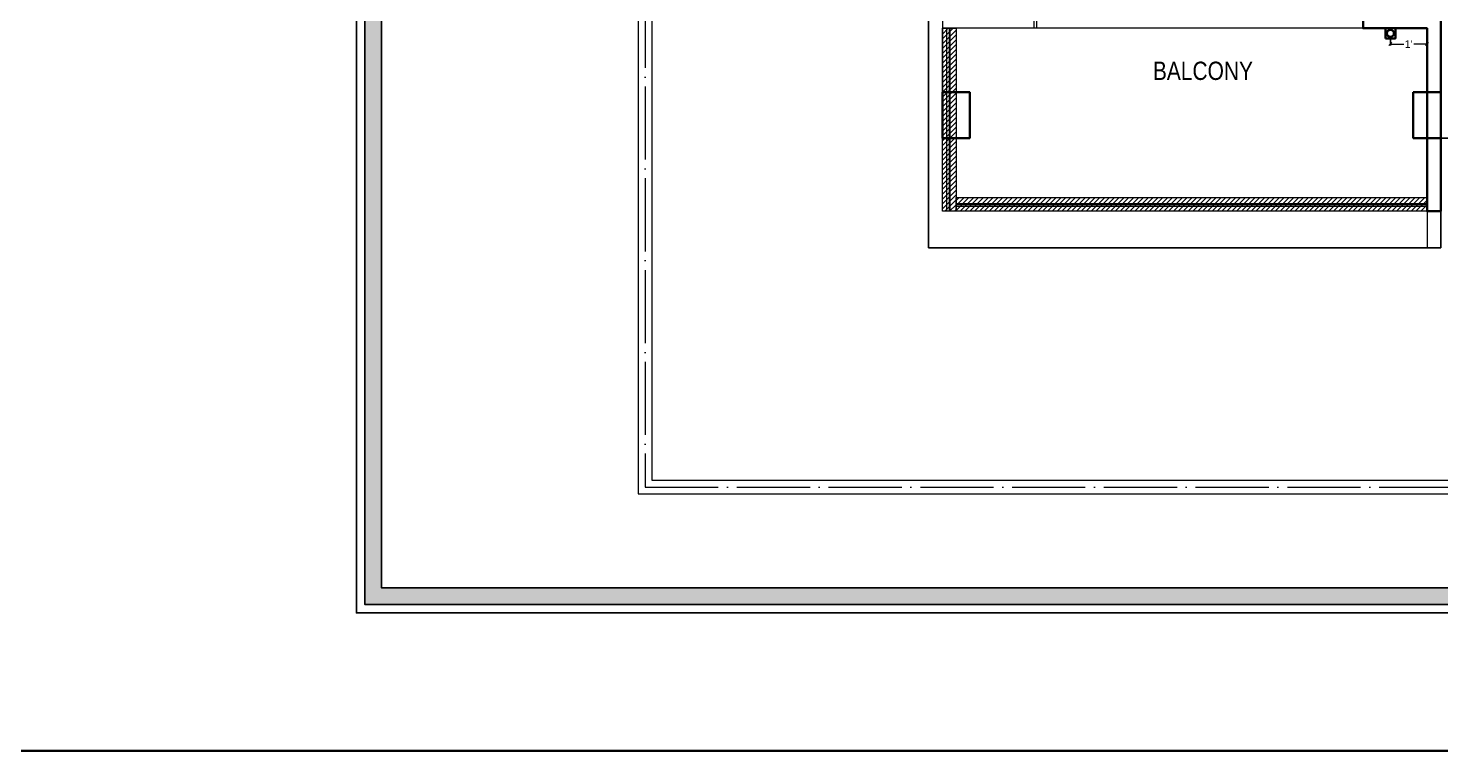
# Model space of a CAD drawing. Header units: millimetres. Extents: x 56222 to 3066687, y -650199 to -121287.
# Drawn here: x 140972.9 to 141436.3, y -177505.9 to -177269 of the extents above; entities that cross this region are included whole.
import ezdxf

# ---------------------------------------------------------------- set-up
doc = ezdxf.new("R2010")
doc.units = ezdxf.units.MM
doc.header["$MEASUREMENT"] = 0
doc.header["$PDMODE"] = 35
doc.linetypes.add('ACAD_ISO02W100', pattern=[15, 12, -3])
doc.linetypes.add('ACAD_ISO04W100', pattern=[30, 24, -3, 0, -3])
doc.layers.get('Defpoints').update_dxf_attribs({"color": 220})
for name, color, linetype, lineweight in [('COLUMN', 1, 'Continuous', 30), ('dim05', 1, 'Continuous', 13), ('FIRST FLOOR', 7, 'Continuous', 9), ('FIRST FLOOR ( DW_RAIL )', 7, 'Continuous', 9), ('FIRST FLOOR ( TEXT )', 7, 'Continuous', 9), ('FIRST FLOOR_( D - W & RAILING )', 251, 'Continuous', 9), ('FIRST FLOOR_( PLine )_', 251, 'Continuous', 30), ('GROUND FLOOR', 7, 'Continuous', 9), ('NAME PLATE', 7, 'Continuous', 25), ('wall', 7, 'Continuous', 30), ('XX~SLAB ( BEAM )~ ( DIM )', 7, 'Continuous', 9)]:
    doc.layers.add(name, color=color, linetype=linetype, lineweight=lineweight)
doc.layers.add('XX~SLAB ( PLINE )', color=251, linetype='Continuous', plot=False)
doc.styles.add('Arial', font='arial.ttf')
doc.styles.add('KATHA', font='swissc.ttf')
doc.styles.get("Standard").update_dxf_attribs({"font": 'arial.ttf', "height": 6})
doc.dimstyles.new('ISO-25', dxfattribs={"dimtxt": 2.5, "dimasz": 1, "dimexe": 0.5, "dimexo": 1, "dimtad": 0, "dimdec": 1, "dimlunit": 4, "dimtxsty": 'Standard', "dimblk": 'OBLIQUE', "dimcen": 2.5, "dimclrd": 1, "dimclre": 1, "dimclrt": 5, "dimadec": 0, "dimazin": 0, "dimtfac": 1, "dimtdec": 1, "dimtmove": 0, "dimatfit": 3, "dimfxl": 1, "dimlwd": -1, "dimarcsym": 0})

# ---------------------------------------------------------------- blocks, each defined once
blk = doc.blocks.new('LAYOUT FILE')
at = {"layer": 'NAME PLATE', "true_color": 0xd39e00}
h = blk.add_hatch(color=42, dxfattribs=at)
h.paths.add_polyline_path([(3346889.83, -513806.18), (3346889.83, -514260.7), (3347535.56, -514260.7), (3347535.56, -513806.18)])
h.paths.add_polyline_path([(3346894.36, -513810.71), (3347531.03, -513810.71), (3347531.03, -514256.17), (3346894.36, -514256.17)], flags=16)
at = {"layer": 'NAME PLATE', "color": 42, "true_color": 0xd39e00}
for points in [[(3346887.56, -513803.91), (3347537.83, -513803.91), (3347537.83, -514262.96), (3346887.56, -514262.96)], [(3346889.83, -513806.18), (3347535.56, -513806.18), (3347535.56, -514260.7), (3346889.83, -514260.7)], [(3346894.36, -513810.71), (3347531.03, -513810.71), (3347531.03, -514256.17), (3346894.36, -514256.17)]]:
    blk.add_lwpolyline(points, close=True, dxfattribs=at)
blk = doc.blocks.new('_Oblique')
at = {"layer": 'wall', "color": 0, "lineweight": -2}
blk.add_line((-0.5, -0.5), (0.5, 0.5), dxfattribs=at)
blk = doc.blocks.new('*D438')
at = {"layer": 'Defpoints', "color": 0, "lineweight": 0, "transparency": 16777216}
for p in [(141419.8, -177270.63), (141431.81, -177271.1), (141431.81, -177274.18)]:
    blk.add_point(p, dxfattribs=at)
at = {"layer": 'dim05', "color": 1, "linetype": 'Continuous', "lineweight": -2, "transparency": 16777216}
for p, q in [((141419.8, -177271.63), (141419.8, -177274.68)), ((141431.81, -177272.1), (141431.81, -177274.68))]:
    blk.add_line(p, q, dxfattribs=at)
at = {"layer": 'dim05', "color": 1, "linetype": 'Continuous', "transparency": 16777216}
for p, q in [((141419.8, -177274.18), (141424.15, -177274.18)), ((141431.81, -177274.18), (141427.46, -177274.18))]:
    blk.add_line(p, q, dxfattribs=at)
at = {"layer": 'dim05', "color": 1, "transparency": 16777216, "rotation": 180}
blk.add_blockref('_Oblique', (141419.8, -177274.18), dxfattribs=at)
at = {"layer": 'dim05', "color": 1, "transparency": 16777216}
blk.add_blockref('_Oblique', (141431.81, -177274.18), dxfattribs=at)
at = {"layer": 'dim05', "color": 5, "lineweight": 25, "transparency": 16777216, "insert": (141425.8, -177274.18), "char_height": 2.5, "attachment_point": 5, "style": 'Arial'}
blk.add_mtext("1'", dxfattribs=at)

msp = doc.modelspace()

# ---------------------------------------------------------------- hatches: boundary and pattern name
at = {"layer": 'FIRST FLOOR'}
h = msp.add_hatch(dxfattribs=at)
h.set_pattern_fill('ANSI31', color=251, scale=9, style=0)
h.set_pattern_definition([(45, (141272.8062, -177289.9795), (-0.795495, 0.795495), [])])
h.paths.add_polyline_path([(141277.3062, -177328.9795), (141272.8062, -177328.9795), (141272.8062, -177268.9795), (141277.3062, -177268.9795)])
h = msp.add_hatch(dxfattribs=at)
h.set_pattern_fill('ANSI31', color=251, scale=9, style=0)
h.set_pattern_definition([(45, (141281.8062, -177328.9795), (-0.795495, 0.795495), [])])
h.paths.add_polyline_path([(141277.3062, -177324.4795), (141431.8062, -177324.4795), (141431.8062, -177328.9795), (141277.3062, -177328.9795)])

# ---------------------------------------------------------------- linework, layer by layer
at = {"layer": 'COLUMN'}
for points in [[(141272.8062, -177289.9795), (141281.8062, -177289.9795), (141281.8062, -177304.9795), (141272.8062, -177304.9795)], [(141427.3062, -177289.9795), (141436.3062, -177289.9795), (141436.3062, -177304.9795), (141427.3062, -177304.9795)]]:
    msp.add_lwpolyline(points, close=True, dxfattribs=at)
at = {"layer": 'FIRST FLOOR'}
for p, q in [((141272.8062, -176994.4795), (141272.8062, -177304.9795)), ((141302.8062, -177264.4795), (141302.8062, -177268.9795)), ((141410.8062, -177264.4795), (141410.8062, -177268.9795)), ((141431.8062, -177268.9795), (141272.8062, -177268.9795)), ((141431.8062, -177328.9795), (141431.8062, -177268.9795)), ((141673.3062, -177304.9795), (141427.3062, -177304.9795))]:
    msp.add_line(p, q, dxfattribs=at)
at = {"layer": 'FIRST FLOOR', "ltscale": 0.7}
msp.add_lwpolyline([(141431.8062, -177304.9795), (141431.8062, -177340.9795), (141268.3062, -177340.9795), (141268.3062, -176994.4795), (141272.8062, -176994.4795)], dxfattribs=at)
at = {"layer": 'FIRST FLOOR'}
for points in [[(141277.3062, -177328.9795), (141272.8062, -177328.9795), (141272.8062, -177268.9795), (141277.3062, -177268.9795)], [(141277.3062, -177324.4795), (141431.8062, -177324.4795), (141431.8062, -177328.9795), (141277.3062, -177328.9795)]]:
    msp.add_lwpolyline(points, close=True, dxfattribs=at)
at = {"layer": 'FIRST FLOOR', "color": 1, "linetype": 'ACAD_ISO02W100', "ltscale": 0.7}
msp.add_lwpolyline([(141431.8062, -177328.9795), (141272.8062, -177328.9795), (141272.8062, -177268.9795)], dxfattribs=at)
at = {"layer": 'FIRST FLOOR ( DW_RAIL )'}
msp.add_lwpolyline([(141303.8062, -177268.9795), (141303.8062, -177264.4795)], dxfattribs=at)
at = {"layer": 'FIRST FLOOR_( D - W & RAILING )', "color": 32}
for points in [[(141274.3062, -177268.9795), (141275.3062, -177268.9795), (141275.3062, -177328.9795), (141274.3062, -177328.9795), (141274.3062, -177268.9795), (141275.0062, -177268.9795), (141275.0062, -177328.9795), (141274.3062, -177328.9795)], [(141277.3062, -177327.4795), (141277.3062, -177326.4795), (141431.8062, -177326.4795), (141431.8062, -177327.4795), (141277.3062, -177327.4795), (141277.3062, -177326.7795), (141431.8062, -177326.7795), (141431.8062, -177327.4795)]]:
    msp.add_lwpolyline(points, close=True, dxfattribs=at)
at = {"layer": 'FIRST FLOOR_( PLine )_'}
msp.add_lwpolyline([(141436.3062, -177190.9795), (141431.8062, -177190.9795), (141431.8062, -177264.4795), (141410.8062, -177264.4795), (141410.8062, -177268.9795), (141431.8062, -177268.9795), (141431.8062, -177328.9795), (141436.3062, -177328.9795)], close=True, dxfattribs=at)
at = {"layer": 'GROUND FLOOR'}
for p, q in [((141173.0562, -176954.7295), (141173.0562, -177421.7295)), ((141177.5562, -176959.2295), (141177.5562, -177417.2295)), ((141177.5562, -177417.2295), (141673.3062, -177417.2295)), ((141173.0562, -177421.7295), (141673.3062, -177421.7295))]:
    msp.add_line(p, q, dxfattribs=at)
at = {"layer": 'GROUND FLOOR', "color": 1, "linetype": 'ACAD_ISO04W100'}
msp.add_lwpolyline([(141673.3062, -176956.9795), (141175.3062, -176956.9795), (141175.3062, -177419.4795), (141673.3062, -177419.4795)], dxfattribs=at)
at = {"layer": 'XX~SLAB ( BEAM )~ ( DIM )', "color": 3, "lineweight": 30}
msp.add_lwpolyline([(142840.5563, -176852.8868), (140057.6713, -176852.8868), (140057.6713, -177505.9443), (142840.5563, -177505.9443)], close=True, dxfattribs=at)
at = {"layer": 'XX~SLAB ( BEAM )~ ( DIM )', "color": 6, "lineweight": 30}
msp.add_lwpolyline([(141418.1296, -177272.2897), (141421.4484, -177272.2897), (141421.4656, -177268.9795), (141418.1468, -177268.9795)], close=True, dxfattribs=at)
msp.add_circle((141419.8019, -177270.6346), 1.1551, dxfattribs=at)
at = {"layer": 'XX~SLAB ( PLINE )'}
msp.add_lwpolyline([(141268.3062, -176994.4795), (141673.3062, -176994.4795), (141673.3062, -177304.9795), (141664.3062, -177304.9795), (141644.5015, -177304.9795), (141604.1644, -177304.9795), (141578.8062, -177304.9795), (141436.3062, -177304.9795), (141436.3062, -177340.9795), (141268.3062, -177340.9795)], close=True, dxfattribs=at)

# ---------------------------------------------------------------- block references
at = {"layer": 'NAME PLATE', "lineweight": 0, "xscale": 1.209046105522275, "yscale": 1.209046105522275, "zscale": 1.209046105522275}
msp.add_blockref('LAYOUT FILE', (-3905460.7493, 444306.8699, 0.1256), dxfattribs=at)

# ---------------------------------------------------------------- texts
at = {"layer": 'FIRST FLOOR ( TEXT )', "insert": (141358.2946, -177282.9784), "char_height": 6, "attachment_point": 5, "style": 'KATHA'}
msp.add_mtext('BALCONY', dxfattribs=at)

# ---------------------------------------------------------------- dimensions: what is measured, and where the dimension line sits
at = {"layer": 'dim05', "color": 27, "lineweight": 25, "true_color": 0x7d5120}
dim = msp.add_linear_dim(base=(141431.8062, -177274.1774), p1=(141419.8019, -177270.6346), p2=(141431.8062, -177271.1031), dimstyle='ISO-25', override={"dimtxsty": 'Arial'}, dxfattribs=at)
dim.commit()
dim.dimension.update_dxf_attribs({"geometry": '*D438', "text_midpoint": (141425.804, -177274.1774)})

doc.saveas('drawing.dxf')
